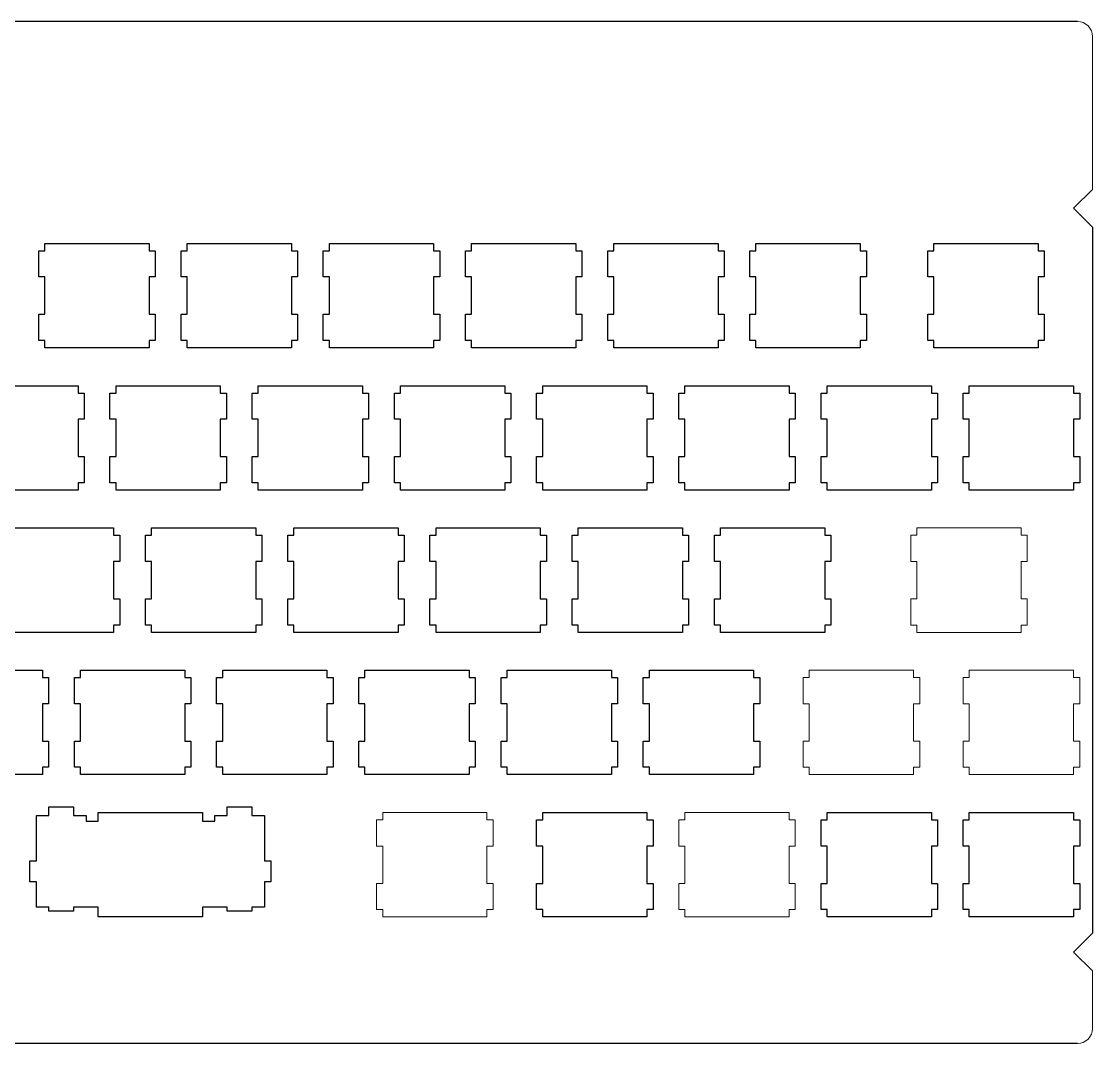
# Model space of a CAD drawing. Header units: inches. Extents: x 0.2 to 10.4, y -0.2 to 5.2.
# Drawn here: x 4.7 to 10.35, y -0.21 to 5.18 of the extents above; entities that cross this region are included whole.
import ezdxf

# ---------------------------------------------------------------- set-up
doc = ezdxf.new("R2010")
doc.units = ezdxf.units.IN
doc.header["$MEASUREMENT"] = 0
doc.layers.get('0').update_dxf_attribs({"lineweight": 0, "true_color": 0xffffff})
doc.layers.add('BLACK', color=1, linetype='Continuous', true_color=0xff0000)

msp = doc.modelspace()

# ---------------------------------------------------------------- linework, layer by layer
for p, q in [((10.35, 4.295), (10.35, 5.1)), ((10.35, 0.175), (10.35, -0.1275))]:
    msp.add_line(p, q)
at = {"color": 7, "true_color": 0xffffff}
for p, q in [((9.42375, 2.4714), (9.42375, 2.51)), ((9.42375, 2.51), (9.97375, 2.51)), ((9.97375, 2.4714), (9.97375, 2.51)), ((9.39175, 2.4714), (9.42375, 2.4714)), ((9.39175, 2.3336), (9.39175, 2.4714)), ((10.00575, 2.4714), (9.97375, 2.4714)), ((10.00575, 2.4714), (10.00575, 2.3336)), ((9.42375, 2.3336), (9.39175, 2.3336)), ((9.42375, 2.1364), (9.42375, 2.3336)), ((9.97375, 2.3336), (10.00575, 2.3336)), ((9.97375, 2.3336), (9.97375, 2.1364)), ((9.39175, 2.1364), (9.42375, 2.1364)), ((9.39175, 1.9986), (9.39175, 2.1364)), ((10.00575, 2.1364), (9.97375, 2.1364)), ((10.00575, 2.1364), (10.00575, 1.9986)), ((9.42375, 1.9986), (9.39175, 1.9986)), ((9.42375, 1.96), (9.42375, 1.9986)), ((9.97375, 1.9986), (9.97375, 1.96)), ((9.97375, 1.9986), (10.00575, 1.9986)), ((9.97375, 1.96), (9.42375, 1.96)), ((8.85625, 1.7214), (8.85625, 1.76)), ((8.85625, 1.76), (9.40625, 1.76)), ((9.40625, 1.7214), (9.40625, 1.76)), ((9.7, 1.7214), (9.7, 1.76)), ((9.7, 1.76), (10.25, 1.76)), ((10.25, 1.7214), (10.25, 1.76)), ((8.82425, 1.7214), (8.85625, 1.7214)), ((8.82425, 1.5836), (8.82425, 1.7214)), ((9.43825, 1.7214), (9.40625, 1.7214)), ((9.43825, 1.7214), (9.43825, 1.5836)), ((9.668, 1.7214), (9.7, 1.7214)), ((9.668, 1.5836), (9.668, 1.7214)), ((10.282, 1.7214), (10.25, 1.7214)), ((10.282, 1.7214), (10.282, 1.5836)), ((8.85625, 1.5836), (8.82425, 1.5836)), ((8.85625, 1.3864), (8.85625, 1.5836)), ((9.40625, 1.5836), (9.43825, 1.5836)), ((9.40625, 1.5836), (9.40625, 1.3864)), ((9.7, 1.5836), (9.668, 1.5836)), ((9.7, 1.3864), (9.7, 1.5836)), ((10.25, 1.5836), (10.282, 1.5836)), ((10.25, 1.5836), (10.25, 1.3864)), ((8.82425, 1.3864), (8.85625, 1.3864)), ((8.82425, 1.2486), (8.82425, 1.3864)), ((9.43825, 1.3864), (9.40625, 1.3864)), ((9.43825, 1.3864), (9.43825, 1.2486)), ((9.668, 1.3864), (9.7, 1.3864)), ((9.668, 1.2486), (9.668, 1.3864)), ((10.282, 1.3864), (10.25, 1.3864)), ((10.282, 1.3864), (10.282, 1.2486)), ((8.85625, 1.2486), (8.82425, 1.2486)), ((8.85625, 1.21), (8.85625, 1.2486)), ((9.40625, 1.2486), (9.40625, 1.21)), ((9.40625, 1.2486), (9.43825, 1.2486)), ((9.7, 1.2486), (9.668, 1.2486)), ((9.7, 1.21), (9.7, 1.2486)), ((10.25, 1.2486), (10.25, 1.21)), ((10.25, 1.2486), (10.282, 1.2486)), ((9.40625, 1.21), (8.85625, 1.21)), ((10.25, 1.21), (9.7, 1.21)), ((6.57425, 0.8336), (6.57425, 0.9714)), ((6.57425, 0.9714), (6.60625, 0.9714)), ((6.60625, 0.9714), (6.60625, 1.01)), ((6.60625, 1.01), (7.15625, 1.01)), ((7.15625, 0.9714), (7.15625, 1.01)), ((7.18825, 0.9714), (7.15625, 0.9714)), ((7.18825, 0.9714), (7.18825, 0.8336)), ((8.168, 0.9714), (8.2, 0.9714)), ((8.168, 0.8336), (8.168, 0.9714)), ((8.2, 0.9714), (8.2, 1.01)), ((8.2, 1.01), (8.75, 1.01)), ((8.75, 0.9714), (8.75, 1.01)), ((8.782, 0.9714), (8.75, 0.9714)), ((8.782, 0.9714), (8.782, 0.8336)), ((6.60625, 0.8336), (6.57425, 0.8336)), ((6.60625, 0.6364), (6.60625, 0.8336)), ((7.15625, 0.8336), (7.18825, 0.8336)), ((7.15625, 0.8336), (7.15625, 0.6364)), ((8.2, 0.8336), (8.168, 0.8336)), ((8.2, 0.6364), (8.2, 0.8336)), ((8.75, 0.8336), (8.782, 0.8336)), ((8.75, 0.8336), (8.75, 0.6364)), ((6.57425, 0.4986), (6.57425, 0.6364)), ((6.57425, 0.6364), (6.60625, 0.6364)), ((7.18825, 0.6364), (7.15625, 0.6364)), ((7.18825, 0.6364), (7.18825, 0.4986)), ((8.168, 0.6364), (8.2, 0.6364)), ((8.168, 0.4986), (8.168, 0.6364)), ((8.782, 0.6364), (8.75, 0.6364)), ((8.782, 0.6364), (8.782, 0.4986)), ((6.60625, 0.4986), (6.57425, 0.4986)), ((6.60625, 0.46), (6.60625, 0.4986)), ((7.15625, 0.46), (6.60625, 0.46)), ((7.15625, 0.4986), (7.18825, 0.4986)), ((7.15625, 0.4986), (7.15625, 0.46)), ((8.2, 0.4986), (8.168, 0.4986)), ((8.2, 0.46), (8.2, 0.4986)), ((8.75, 0.46), (8.2, 0.46)), ((8.75, 0.4986), (8.75, 0.46)), ((8.75, 0.4986), (8.782, 0.4986))]:
    msp.add_line(p, q, dxfattribs=at)
for centre, start, end in [((10.27, 5.1), 0, 90), ((10.27, -0.1275), 270, 0)]:
    msp.add_arc(centre, 0.08, start, end, dxfattribs=at)
at = {"layer": 'BLACK', "color": 7, "true_color": 0xffffff}
for p, q in [((10.27, 5.18), (0.305, 5.18)), ((10.35, 4.295), (10.25, 4.195)), ((10.25, 4.195), (10.35, 4.095)), ((10.35, 4.095), (10.35, 0.375)), ((4.793, 3.8336), (4.793, 3.9714)), ((4.793, 3.9714), (4.825, 3.9714)), ((4.825, 4.01), (5.375, 4.01)), ((4.825, 3.9714), (4.825, 4.01)), ((5.375, 4.01), (5.375, 3.9714)), ((5.375, 3.9714), (5.407, 3.9714)), ((5.407, 3.9714), (5.407, 3.8336)), ((5.543, 3.8336), (5.543, 3.9714)), ((5.543, 3.9714), (5.575, 3.9714)), ((5.575, 4.01), (6.125, 4.01)), ((5.575, 3.9714), (5.575, 4.01)), ((6.125, 4.01), (6.125, 3.9714)), ((6.125, 3.9714), (6.157, 3.9714)), ((6.157, 3.9714), (6.157, 3.8336)), ((6.293, 3.8336), (6.293, 3.9714)), ((6.293, 3.9714), (6.325, 3.9714)), ((6.325, 4.01), (6.875, 4.01)), ((6.325, 3.9714), (6.325, 4.01)), ((6.875, 4.01), (6.875, 3.9714)), ((6.875, 3.9714), (6.907, 3.9714)), ((6.907, 3.9714), (6.907, 3.8336)), ((7.043, 3.8336), (7.043, 3.9714)), ((7.043, 3.9714), (7.075, 3.9714)), ((7.075, 4.01), (7.625, 4.01)), ((7.075, 3.9714), (7.075, 4.01)), ((7.625, 4.01), (7.625, 3.9714)), ((7.625, 3.9714), (7.657, 3.9714)), ((7.657, 3.9714), (7.657, 3.8336)), ((7.793, 3.8336), (7.793, 3.9714)), ((7.793, 3.9714), (7.825, 3.9714)), ((7.825, 4.01), (8.375, 4.01)), ((7.825, 3.9714), (7.825, 4.01)), ((8.375, 4.01), (8.375, 3.9714)), ((8.375, 3.9714), (8.407, 3.9714)), ((8.407, 3.9714), (8.407, 3.8336)), ((8.543, 3.8336), (8.543, 3.9714)), ((8.543, 3.9714), (8.575, 3.9714)), ((8.575, 4.01), (9.125, 4.01)), ((8.575, 3.9714), (8.575, 4.01)), ((9.125, 4.01), (9.125, 3.9714)), ((9.125, 3.9714), (9.157, 3.9714)), ((9.157, 3.9714), (9.157, 3.8336)), ((9.4805, 3.8336), (9.4805, 3.9714)), ((9.4805, 3.9714), (9.5125, 3.9714)), ((9.5125, 3.9714), (9.5125, 4.01)), ((9.5125, 4.01), (10.0625, 4.01)), ((10.0625, 4.01), (10.0625, 3.9714)), ((10.0625, 3.9714), (10.0945, 3.9714)), ((10.0945, 3.9714), (10.0945, 3.8336)), ((4.825, 3.8336), (4.793, 3.8336)), ((4.825, 3.6364), (4.825, 3.8336)), ((5.407, 3.8336), (5.375, 3.8336)), ((5.375, 3.8336), (5.375, 3.6364)), ((5.575, 3.8336), (5.543, 3.8336)), ((5.575, 3.6364), (5.575, 3.8336)), ((6.157, 3.8336), (6.125, 3.8336)), ((6.125, 3.8336), (6.125, 3.6364)), ((6.325, 3.8336), (6.293, 3.8336)), ((6.325, 3.6364), (6.325, 3.8336)), ((6.907, 3.8336), (6.875, 3.8336)), ((6.875, 3.8336), (6.875, 3.6364)), ((7.075, 3.8336), (7.043, 3.8336)), ((7.075, 3.6364), (7.075, 3.8336)), ((7.657, 3.8336), (7.625, 3.8336)), ((7.625, 3.8336), (7.625, 3.6364)), ((7.825, 3.8336), (7.793, 3.8336)), ((7.825, 3.6364), (7.825, 3.8336)), ((8.407, 3.8336), (8.375, 3.8336)), ((8.375, 3.8336), (8.375, 3.6364)), ((8.575, 3.8336), (8.543, 3.8336)), ((8.575, 3.6364), (8.575, 3.8336)), ((9.157, 3.8336), (9.125, 3.8336)), ((9.125, 3.8336), (9.125, 3.6364)), ((9.5125, 3.8336), (9.4805, 3.8336)), ((9.5125, 3.6364), (9.5125, 3.8336)), ((10.0945, 3.8336), (10.0625, 3.8336)), ((10.0625, 3.8336), (10.0625, 3.6364)), ((4.793, 3.4986), (4.793, 3.6364)), ((4.793, 3.6364), (4.825, 3.6364)), ((5.375, 3.6364), (5.407, 3.6364)), ((5.407, 3.6364), (5.407, 3.4986)), ((5.543, 3.4986), (5.543, 3.6364)), ((5.543, 3.6364), (5.575, 3.6364)), ((6.125, 3.6364), (6.157, 3.6364)), ((6.157, 3.6364), (6.157, 3.4986)), ((6.293, 3.4986), (6.293, 3.6364)), ((6.293, 3.6364), (6.325, 3.6364)), ((6.875, 3.6364), (6.907, 3.6364)), ((6.907, 3.6364), (6.907, 3.4986)), ((7.043, 3.4986), (7.043, 3.6364)), ((7.043, 3.6364), (7.075, 3.6364)), ((7.625, 3.6364), (7.657, 3.6364)), ((7.657, 3.6364), (7.657, 3.4986)), ((7.793, 3.4986), (7.793, 3.6364)), ((7.793, 3.6364), (7.825, 3.6364)), ((8.375, 3.6364), (8.407, 3.6364)), ((8.407, 3.6364), (8.407, 3.4986)), ((8.543, 3.4986), (8.543, 3.6364)), ((8.543, 3.6364), (8.575, 3.6364)), ((9.125, 3.6364), (9.157, 3.6364)), ((9.157, 3.6364), (9.157, 3.4986)), ((9.4805, 3.4986), (9.4805, 3.6364)), ((9.4805, 3.6364), (9.5125, 3.6364)), ((10.0625, 3.6364), (10.0945, 3.6364)), ((10.0945, 3.6364), (10.0945, 3.4986)), ((4.825, 3.4986), (4.793, 3.4986)), ((4.825, 3.46), (4.825, 3.4986)), ((5.375, 3.46), (4.825, 3.46)), ((5.407, 3.4986), (5.375, 3.4986)), ((5.375, 3.4986), (5.375, 3.46)), ((5.575, 3.4986), (5.543, 3.4986)), ((5.575, 3.46), (5.575, 3.4986)), ((6.125, 3.46), (5.575, 3.46)), ((6.157, 3.4986), (6.125, 3.4986)), ((6.125, 3.4986), (6.125, 3.46)), ((6.325, 3.4986), (6.293, 3.4986)), ((6.325, 3.46), (6.325, 3.4986)), ((6.875, 3.46), (6.325, 3.46)), ((6.907, 3.4986), (6.875, 3.4986)), ((6.875, 3.4986), (6.875, 3.46)), ((7.075, 3.4986), (7.043, 3.4986)), ((7.075, 3.46), (7.075, 3.4986)), ((7.625, 3.46), (7.075, 3.46)), ((7.657, 3.4986), (7.625, 3.4986)), ((7.625, 3.4986), (7.625, 3.46)), ((7.825, 3.4986), (7.793, 3.4986)), ((7.825, 3.46), (7.825, 3.4986)), ((8.375, 3.46), (7.825, 3.46)), ((8.407, 3.4986), (8.375, 3.4986)), ((8.375, 3.4986), (8.375, 3.46)), ((8.575, 3.4986), (8.543, 3.4986)), ((8.575, 3.46), (8.575, 3.4986)), ((9.125, 3.46), (8.575, 3.46)), ((9.157, 3.4986), (9.125, 3.4986)), ((9.125, 3.4986), (9.125, 3.46)), ((9.5125, 3.4986), (9.4805, 3.4986)), ((9.5125, 3.46), (9.5125, 3.4986)), ((10.0625, 3.46), (9.5125, 3.46)), ((10.0625, 3.4986), (10.0625, 3.46)), ((10.0945, 3.4986), (10.0625, 3.4986)), ((4.45, 3.26), (5, 3.26)), ((5, 3.26), (5, 3.2214)), ((5, 3.2214), (5.032, 3.2214)), ((5.032, 3.2214), (5.032, 3.0836)), ((5.168, 3.0836), (5.168, 3.2214)), ((5.168, 3.2214), (5.2, 3.2214)), ((5.2, 3.26), (5.75, 3.26)), ((5.2, 3.2214), (5.2, 3.26)), ((5.75, 3.26), (5.75, 3.2214)), ((5.75, 3.2214), (5.782, 3.2214)), ((5.782, 3.2214), (5.782, 3.0836)), ((5.918, 3.0836), (5.918, 3.2214)), ((5.918, 3.2214), (5.95, 3.2214)), ((5.95, 3.26), (6.5, 3.26)), ((5.95, 3.2214), (5.95, 3.26)), ((6.5, 3.26), (6.5, 3.2214)), ((6.5, 3.2214), (6.532, 3.2214)), ((6.532, 3.2214), (6.532, 3.0836)), ((6.668, 3.0836), (6.668, 3.2214)), ((6.668, 3.2214), (6.7, 3.2214)), ((6.7, 3.26), (7.25, 3.26)), ((6.7, 3.2214), (6.7, 3.26)), ((7.25, 3.26), (7.25, 3.2214)), ((7.25, 3.2214), (7.282, 3.2214)), ((7.282, 3.2214), (7.282, 3.0836)), ((7.418, 3.0836), (7.418, 3.2214)), ((7.418, 3.2214), (7.45, 3.2214)), ((7.45, 3.26), (8, 3.26)), ((7.45, 3.2214), (7.45, 3.26)), ((8, 3.26), (8, 3.2214)), ((8, 3.2214), (8.032, 3.2214)), ((8.032, 3.2214), (8.032, 3.0836)), ((8.168, 3.0836), (8.168, 3.2214)), ((8.168, 3.2214), (8.2, 3.2214)), ((8.2, 3.26), (8.75, 3.26)), ((8.2, 3.2214), (8.2, 3.26)), ((8.75, 3.26), (8.75, 3.2214)), ((8.75, 3.2214), (8.782, 3.2214)), ((8.782, 3.2214), (8.782, 3.0836)), ((8.918, 3.0836), (8.918, 3.2214)), ((8.918, 3.2214), (8.95, 3.2214)), ((8.95, 3.26), (9.5, 3.26)), ((8.95, 3.2214), (8.95, 3.26)), ((9.5, 3.26), (9.5, 3.2214)), ((9.5, 3.2214), (9.532, 3.2214)), ((9.532, 3.2214), (9.532, 3.0836)), ((9.668, 3.0836), (9.668, 3.2214)), ((9.668, 3.2214), (9.7, 3.2214)), ((9.7, 3.2214), (9.7, 3.26)), ((9.7, 3.26), (10.25, 3.26)), ((10.25, 3.26), (10.25, 3.2214)), ((10.25, 3.2214), (10.282, 3.2214)), ((10.282, 3.2214), (10.282, 3.0836)), ((5.032, 3.0836), (5, 3.0836)), ((5, 3.0836), (5, 2.8864)), ((5.2, 3.0836), (5.168, 3.0836)), ((5.2, 2.8864), (5.2, 3.0836)), ((5.782, 3.0836), (5.75, 3.0836)), ((5.75, 3.0836), (5.75, 2.8864)), ((5.95, 3.0836), (5.918, 3.0836)), ((5.95, 2.8864), (5.95, 3.0836)), ((6.532, 3.0836), (6.5, 3.0836)), ((6.5, 3.0836), (6.5, 2.8864)), ((6.7, 3.0836), (6.668, 3.0836)), ((6.7, 2.8864), (6.7, 3.0836)), ((7.282, 3.0836), (7.25, 3.0836)), ((7.25, 3.0836), (7.25, 2.8864)), ((7.45, 3.0836), (7.418, 3.0836)), ((7.45, 2.8864), (7.45, 3.0836)), ((8.032, 3.0836), (8, 3.0836)), ((8, 3.0836), (8, 2.8864)), ((8.2, 3.0836), (8.168, 3.0836)), ((8.2, 2.8864), (8.2, 3.0836)), ((8.782, 3.0836), (8.75, 3.0836)), ((8.75, 3.0836), (8.75, 2.8864)), ((8.95, 3.0836), (8.918, 3.0836)), ((8.95, 2.8864), (8.95, 3.0836)), ((9.532, 3.0836), (9.5, 3.0836)), ((9.5, 3.0836), (9.5, 2.8864)), ((9.7, 3.0836), (9.668, 3.0836)), ((9.7, 2.8864), (9.7, 3.0836)), ((10.282, 3.0836), (10.25, 3.0836)), ((10.25, 3.0836), (10.25, 2.8864)), ((5, 2.8864), (5.032, 2.8864)), ((5.032, 2.8864), (5.032, 2.7486)), ((5.168, 2.7486), (5.168, 2.8864)), ((5.168, 2.8864), (5.2, 2.8864)), ((5.75, 2.8864), (5.782, 2.8864)), ((5.782, 2.8864), (5.782, 2.7486)), ((5.918, 2.7486), (5.918, 2.8864)), ((5.918, 2.8864), (5.95, 2.8864)), ((6.5, 2.8864), (6.532, 2.8864)), ((6.532, 2.8864), (6.532, 2.7486)), ((6.668, 2.7486), (6.668, 2.8864)), ((6.668, 2.8864), (6.7, 2.8864)), ((7.25, 2.8864), (7.282, 2.8864)), ((7.282, 2.8864), (7.282, 2.7486)), ((7.418, 2.7486), (7.418, 2.8864)), ((7.418, 2.8864), (7.45, 2.8864)), ((8, 2.8864), (8.032, 2.8864)), ((8.032, 2.8864), (8.032, 2.7486)), ((8.168, 2.7486), (8.168, 2.8864)), ((8.168, 2.8864), (8.2, 2.8864)), ((8.75, 2.8864), (8.782, 2.8864)), ((8.782, 2.8864), (8.782, 2.7486)), ((8.918, 2.7486), (8.918, 2.8864)), ((8.918, 2.8864), (8.95, 2.8864)), ((9.5, 2.8864), (9.532, 2.8864)), ((9.532, 2.8864), (9.532, 2.7486)), ((9.668, 2.7486), (9.668, 2.8864)), ((9.668, 2.8864), (9.7, 2.8864)), ((10.25, 2.8864), (10.282, 2.8864)), ((10.282, 2.8864), (10.282, 2.7486)), ((5.032, 2.7486), (5, 2.7486)), ((5, 2.7486), (5, 2.71)), ((5.2, 2.7486), (5.168, 2.7486)), ((5.2, 2.71), (5.2, 2.7486)), ((5.782, 2.7486), (5.75, 2.7486)), ((5.75, 2.7486), (5.75, 2.71)), ((5.95, 2.7486), (5.918, 2.7486)), ((5.95, 2.71), (5.95, 2.7486)), ((6.532, 2.7486), (6.5, 2.7486)), ((6.5, 2.7486), (6.5, 2.71)), ((6.7, 2.7486), (6.668, 2.7486)), ((6.7, 2.71), (6.7, 2.7486)), ((7.282, 2.7486), (7.25, 2.7486)), ((7.25, 2.7486), (7.25, 2.71)), ((7.45, 2.7486), (7.418, 2.7486)), ((7.45, 2.71), (7.45, 2.7486)), ((8.032, 2.7486), (8, 2.7486)), ((8, 2.7486), (8, 2.71)), ((8.2, 2.7486), (8.168, 2.7486)), ((8.2, 2.71), (8.2, 2.7486)), ((8.782, 2.7486), (8.75, 2.7486)), ((8.75, 2.7486), (8.75, 2.71)), ((8.95, 2.7486), (8.918, 2.7486)), ((8.95, 2.71), (8.95, 2.7486)), ((9.532, 2.7486), (9.5, 2.7486)), ((9.5, 2.7486), (9.5, 2.71)), ((9.7, 2.7486), (9.668, 2.7486)), ((9.7, 2.71), (9.7, 2.7486)), ((10.282, 2.7486), (10.25, 2.7486)), ((10.25, 2.7486), (10.25, 2.71)), ((5, 2.71), (4.45, 2.71)), ((5.75, 2.71), (5.2, 2.71)), ((6.5, 2.71), (5.95, 2.71)), ((7.25, 2.71), (6.7, 2.71)), ((8, 2.71), (7.45, 2.71)), ((8.75, 2.71), (8.2, 2.71)), ((9.5, 2.71), (8.95, 2.71)), ((10.25, 2.71), (9.7, 2.71)), ((4.6375, 2.51), (5.1875, 2.51)), ((5.1875, 2.51), (5.1875, 2.4714)), ((5.3875, 2.51), (5.9375, 2.51)), ((5.3875, 2.4714), (5.3875, 2.51)), ((5.9375, 2.51), (5.9375, 2.4714)), ((6.1375, 2.51), (6.6875, 2.51)), ((6.1375, 2.4714), (6.1375, 2.51)), ((6.6875, 2.51), (6.6875, 2.4714)), ((6.8875, 2.51), (7.4375, 2.51)), ((6.8875, 2.4714), (6.8875, 2.51)), ((7.4375, 2.51), (7.4375, 2.4714)), ((7.6375, 2.51), (8.1875, 2.51)), ((7.6375, 2.4714), (7.6375, 2.51)), ((8.1875, 2.51), (8.1875, 2.4714)), ((8.3875, 2.51), (8.9375, 2.51)), ((8.3875, 2.4714), (8.3875, 2.51)), ((8.9375, 2.51), (8.9375, 2.4714)), ((5.1875, 2.4714), (5.2195, 2.4714)), ((5.2195, 2.4714), (5.2195, 2.3336)), ((5.3555, 2.3336), (5.3555, 2.4714)), ((5.3555, 2.4714), (5.3875, 2.4714)), ((5.9375, 2.4714), (5.9695, 2.4714)), ((5.9695, 2.4714), (5.9695, 2.3336)), ((6.1055, 2.3336), (6.1055, 2.4714)), ((6.1055, 2.4714), (6.1375, 2.4714)), ((6.6875, 2.4714), (6.7195, 2.4714)), ((6.7195, 2.4714), (6.7195, 2.3336)), ((6.8555, 2.3336), (6.8555, 2.4714)), ((6.8555, 2.4714), (6.8875, 2.4714)), ((7.4375, 2.4714), (7.4695, 2.4714)), ((7.4695, 2.4714), (7.4695, 2.3336)), ((7.6055, 2.3336), (7.6055, 2.4714)), ((7.6055, 2.4714), (7.6375, 2.4714)), ((8.1875, 2.4714), (8.2195, 2.4714)), ((8.2195, 2.4714), (8.2195, 2.3336)), ((8.3555, 2.3336), (8.3555, 2.4714)), ((8.3555, 2.4714), (8.3875, 2.4714)), ((8.9375, 2.4714), (8.9695, 2.4714)), ((8.9695, 2.4714), (8.9695, 2.3336)), ((5.2195, 2.3336), (5.1875, 2.3336)), ((5.1875, 2.3336), (5.1875, 2.1364)), ((5.3875, 2.3336), (5.3555, 2.3336)), ((5.3875, 2.1364), (5.3875, 2.3336)), ((5.9695, 2.3336), (5.9375, 2.3336)), ((5.9375, 2.3336), (5.9375, 2.1364)), ((6.1375, 2.3336), (6.1055, 2.3336)), ((6.1375, 2.1364), (6.1375, 2.3336)), ((6.7195, 2.3336), (6.6875, 2.3336)), ((6.6875, 2.3336), (6.6875, 2.1364)), ((6.8875, 2.3336), (6.8555, 2.3336)), ((6.8875, 2.1364), (6.8875, 2.3336)), ((7.4695, 2.3336), (7.4375, 2.3336)), ((7.4375, 2.3336), (7.4375, 2.1364)), ((7.6375, 2.3336), (7.6055, 2.3336)), ((7.6375, 2.1364), (7.6375, 2.3336)), ((8.2195, 2.3336), (8.1875, 2.3336)), ((8.1875, 2.3336), (8.1875, 2.1364)), ((8.3875, 2.3336), (8.3555, 2.3336)), ((8.3875, 2.1364), (8.3875, 2.3336)), ((8.9695, 2.3336), (8.9375, 2.3336)), ((8.9375, 2.3336), (8.9375, 2.1364)), ((5.1875, 2.1364), (5.2195, 2.1364)), ((5.2195, 2.1364), (5.2195, 1.9986)), ((5.3555, 1.9986), (5.3555, 2.1364)), ((5.3555, 2.1364), (5.3875, 2.1364)), ((5.9375, 2.1364), (5.9695, 2.1364)), ((5.9695, 2.1364), (5.9695, 1.9986)), ((6.1055, 1.9986), (6.1055, 2.1364)), ((6.1055, 2.1364), (6.1375, 2.1364)), ((6.6875, 2.1364), (6.7195, 2.1364)), ((6.7195, 2.1364), (6.7195, 1.9986)), ((6.8555, 1.9986), (6.8555, 2.1364)), ((6.8555, 2.1364), (6.8875, 2.1364)), ((7.4375, 2.1364), (7.4695, 2.1364)), ((7.4695, 2.1364), (7.4695, 1.9986)), ((7.6055, 1.9986), (7.6055, 2.1364)), ((7.6055, 2.1364), (7.6375, 2.1364)), ((8.1875, 2.1364), (8.2195, 2.1364)), ((8.2195, 2.1364), (8.2195, 1.9986)), ((8.3555, 1.9986), (8.3555, 2.1364)), ((8.3555, 2.1364), (8.3875, 2.1364)), ((8.9375, 2.1364), (8.9695, 2.1364)), ((8.9695, 2.1364), (8.9695, 1.9986)), ((5.2195, 1.9986), (5.1875, 1.9986)), ((5.1875, 1.9986), (5.1875, 1.96)), ((5.3875, 1.9986), (5.3555, 1.9986)), ((5.3875, 1.96), (5.3875, 1.9986)), ((5.9695, 1.9986), (5.9375, 1.9986)), ((5.9375, 1.9986), (5.9375, 1.96)), ((6.1375, 1.9986), (6.1055, 1.9986)), ((6.1375, 1.96), (6.1375, 1.9986)), ((6.7195, 1.9986), (6.6875, 1.9986)), ((6.6875, 1.9986), (6.6875, 1.96)), ((6.8875, 1.9986), (6.8555, 1.9986)), ((6.8875, 1.96), (6.8875, 1.9986)), ((7.4695, 1.9986), (7.4375, 1.9986)), ((7.4375, 1.9986), (7.4375, 1.96)), ((7.6375, 1.9986), (7.6055, 1.9986)), ((7.6375, 1.96), (7.6375, 1.9986)), ((8.2195, 1.9986), (8.1875, 1.9986)), ((8.1875, 1.9986), (8.1875, 1.96)), ((8.3875, 1.9986), (8.3555, 1.9986)), ((8.3875, 1.96), (8.3875, 1.9986)), ((8.9695, 1.9986), (8.9375, 1.9986)), ((8.9375, 1.9986), (8.9375, 1.96)), ((5.1875, 1.96), (4.6375, 1.96)), ((5.9375, 1.96), (5.3875, 1.96)), ((6.6875, 1.96), (6.1375, 1.96)), ((7.4375, 1.96), (6.8875, 1.96)), ((8.1875, 1.96), (7.6375, 1.96)), ((8.9375, 1.96), (8.3875, 1.96)), ((4.2625, 1.76), (4.8125, 1.76)), ((4.8125, 1.76), (4.8125, 1.7214)), ((5.0125, 1.76), (5.5625, 1.76)), ((5.0125, 1.7214), (5.0125, 1.76)), ((5.5625, 1.76), (5.5625, 1.7214)), ((5.7625, 1.76), (6.3125, 1.76)), ((5.7625, 1.7214), (5.7625, 1.76)), ((6.3125, 1.76), (6.3125, 1.7214)), ((6.5125, 1.76), (7.0625, 1.76)), ((6.5125, 1.7214), (6.5125, 1.76)), ((7.0625, 1.76), (7.0625, 1.7214)), ((7.2625, 1.76), (7.8125, 1.76)), ((7.2625, 1.7214), (7.2625, 1.76)), ((7.8125, 1.76), (7.8125, 1.7214)), ((8.0125, 1.76), (8.5625, 1.76)), ((8.0125, 1.7214), (8.0125, 1.76)), ((8.5625, 1.76), (8.5625, 1.7214)), ((4.8125, 1.7214), (4.8445, 1.7214)), ((4.8445, 1.7214), (4.8445, 1.5836)), ((4.9805, 1.5836), (4.9805, 1.7214)), ((4.9805, 1.7214), (5.0125, 1.7214)), ((5.5625, 1.7214), (5.5945, 1.7214)), ((5.5945, 1.7214), (5.5945, 1.5836)), ((5.7305, 1.5836), (5.7305, 1.7214)), ((5.7305, 1.7214), (5.7625, 1.7214)), ((6.3125, 1.7214), (6.3445, 1.7214)), ((6.3445, 1.7214), (6.3445, 1.5836)), ((6.4805, 1.5836), (6.4805, 1.7214)), ((6.4805, 1.7214), (6.5125, 1.7214)), ((7.0625, 1.7214), (7.0945, 1.7214)), ((7.0945, 1.7214), (7.0945, 1.5836)), ((7.2305, 1.5836), (7.2305, 1.7214)), ((7.2305, 1.7214), (7.2625, 1.7214)), ((7.8125, 1.7214), (7.8445, 1.7214)), ((7.8445, 1.7214), (7.8445, 1.5836)), ((7.9805, 1.5836), (7.9805, 1.7214)), ((7.9805, 1.7214), (8.0125, 1.7214)), ((8.5625, 1.7214), (8.5945, 1.7214)), ((8.5945, 1.7214), (8.5945, 1.5836)), ((4.8445, 1.5836), (4.8125, 1.5836)), ((4.8125, 1.5836), (4.8125, 1.3864)), ((5.0125, 1.5836), (4.9805, 1.5836)), ((5.0125, 1.3864), (5.0125, 1.5836)), ((5.5945, 1.5836), (5.5625, 1.5836)), ((5.5625, 1.5836), (5.5625, 1.3864)), ((5.7625, 1.5836), (5.7305, 1.5836)), ((5.7625, 1.3864), (5.7625, 1.5836)), ((6.3445, 1.5836), (6.3125, 1.5836)), ((6.3125, 1.5836), (6.3125, 1.3864)), ((6.5125, 1.5836), (6.4805, 1.5836)), ((6.5125, 1.3864), (6.5125, 1.5836)), ((7.0945, 1.5836), (7.0625, 1.5836)), ((7.0625, 1.5836), (7.0625, 1.3864)), ((7.2625, 1.5836), (7.2305, 1.5836)), ((7.2625, 1.3864), (7.2625, 1.5836)), ((7.8445, 1.5836), (7.8125, 1.5836)), ((7.8125, 1.5836), (7.8125, 1.3864)), ((8.0125, 1.5836), (7.9805, 1.5836)), ((8.0125, 1.3864), (8.0125, 1.5836)), ((8.5945, 1.5836), (8.5625, 1.5836)), ((8.5625, 1.5836), (8.5625, 1.3864)), ((4.8125, 1.3864), (4.8445, 1.3864)), ((4.8445, 1.3864), (4.8445, 1.2486)), ((4.9805, 1.2486), (4.9805, 1.3864)), ((4.9805, 1.3864), (5.0125, 1.3864)), ((5.5625, 1.3864), (5.5945, 1.3864)), ((5.5945, 1.3864), (5.5945, 1.2486)), ((5.7305, 1.2486), (5.7305, 1.3864)), ((5.7305, 1.3864), (5.7625, 1.3864)), ((6.3125, 1.3864), (6.3445, 1.3864)), ((6.3445, 1.3864), (6.3445, 1.2486)), ((6.4805, 1.2486), (6.4805, 1.3864)), ((6.4805, 1.3864), (6.5125, 1.3864)), ((7.0625, 1.3864), (7.0945, 1.3864)), ((7.0945, 1.3864), (7.0945, 1.2486)), ((7.2305, 1.2486), (7.2305, 1.3864)), ((7.2305, 1.3864), (7.2625, 1.3864)), ((7.8125, 1.3864), (7.8445, 1.3864)), ((7.8445, 1.3864), (7.8445, 1.2486)), ((7.9805, 1.2486), (7.9805, 1.3864)), ((7.9805, 1.3864), (8.0125, 1.3864)), ((8.5625, 1.3864), (8.5945, 1.3864)), ((8.5945, 1.3864), (8.5945, 1.2486)), ((4.8445, 1.2486), (4.8125, 1.2486)), ((4.8125, 1.2486), (4.8125, 1.21)), ((5.0125, 1.2486), (4.9805, 1.2486)), ((5.0125, 1.21), (5.0125, 1.2486)), ((5.5945, 1.2486), (5.5625, 1.2486)), ((5.5625, 1.2486), (5.5625, 1.21)), ((5.7625, 1.2486), (5.7305, 1.2486)), ((5.7625, 1.21), (5.7625, 1.2486)), ((6.3445, 1.2486), (6.3125, 1.2486)), ((6.3125, 1.2486), (6.3125, 1.21)), ((6.5125, 1.2486), (6.4805, 1.2486)), ((6.5125, 1.21), (6.5125, 1.2486)), ((7.0945, 1.2486), (7.0625, 1.2486)), ((7.0625, 1.2486), (7.0625, 1.21)), ((7.2625, 1.2486), (7.2305, 1.2486)), ((7.2625, 1.21), (7.2625, 1.2486)), ((7.8445, 1.2486), (7.8125, 1.2486)), ((7.8125, 1.2486), (7.8125, 1.21)), ((8.0125, 1.2486), (7.9805, 1.2486)), ((8.0125, 1.21), (8.0125, 1.2486)), ((8.5945, 1.2486), (8.5625, 1.2486)), ((8.5625, 1.2486), (8.5625, 1.21)), ((4.8125, 1.21), (4.2625, 1.21)), ((5.5625, 1.21), (5.0125, 1.21)), ((6.3125, 1.21), (5.7625, 1.21)), ((7.0625, 1.21), (6.5125, 1.21)), ((7.8125, 1.21), (7.2625, 1.21)), ((8.5625, 1.21), (8.0125, 1.21)), ((4.84625, 0.995), (4.84625, 1.04)), ((4.84625, 1.04), (4.97625, 1.04)), ((4.97625, 1.04), (4.97625, 0.995)), ((5.78625, 0.995), (5.78625, 1.04)), ((5.78625, 1.04), (5.91625, 1.04)), ((5.91625, 1.04), (5.91625, 0.995)), ((4.78025, 0.755), (4.78025, 0.995)), ((4.78025, 0.995), (4.84625, 0.995)), ((4.97625, 0.995), (5.04225, 0.995)), ((5.04225, 0.995), (5.04225, 0.964)), ((5.04225, 0.964), (5.10625, 0.964)), ((5.10625, 0.964), (5.10625, 1.01)), ((5.10625, 1.01), (5.65625, 1.01)), ((5.65625, 1.01), (5.65625, 0.964)), ((5.65625, 0.964), (5.72025, 0.964)), ((5.72025, 0.964), (5.72025, 0.995)), ((5.72025, 0.995), (5.78625, 0.995)), ((5.91625, 0.995), (5.98225, 0.995)), ((5.98225, 0.995), (5.98225, 0.755)), ((7.418, 0.8336), (7.418, 0.9714)), ((7.418, 0.9714), (7.45, 0.9714)), ((7.45, 0.9714), (7.45, 1.01)), ((7.45, 1.01), (8, 1.01)), ((8, 1.01), (8, 0.9714)), ((8, 0.9714), (8.032, 0.9714)), ((8.032, 0.9714), (8.032, 0.8336)), ((8.918, 0.8336), (8.918, 0.9714)), ((8.918, 0.9714), (8.95, 0.9714)), ((8.95, 1.01), (9.5, 1.01)), ((8.95, 0.9714), (8.95, 1.01)), ((9.5, 1.01), (9.5, 0.9714)), ((9.5, 0.9714), (9.532, 0.9714)), ((9.532, 0.9714), (9.532, 0.8336)), ((9.668, 0.8336), (9.668, 0.9714)), ((9.668, 0.9714), (9.7, 0.9714)), ((9.7, 0.9714), (9.7, 1.01)), ((9.7, 1.01), (10.25, 1.01)), ((10.25, 1.01), (10.25, 0.9714)), ((10.25, 0.9714), (10.282, 0.9714)), ((10.282, 0.9714), (10.282, 0.8336)), ((7.45, 0.8336), (7.418, 0.8336)), ((7.45, 0.6364), (7.45, 0.8336)), ((8, 0.8336), (8, 0.6364)), ((8.032, 0.8336), (8, 0.8336)), ((8.95, 0.8336), (8.918, 0.8336)), ((8.95, 0.6364), (8.95, 0.8336)), ((9.532, 0.8336), (9.5, 0.8336)), ((9.5, 0.8336), (9.5, 0.6364)), ((9.7, 0.8336), (9.668, 0.8336)), ((9.7, 0.6364), (9.7, 0.8336)), ((10.282, 0.8336), (10.25, 0.8336)), ((10.25, 0.8336), (10.25, 0.6364)), ((4.74525, 0.645), (4.74525, 0.755)), ((4.74525, 0.755), (4.78025, 0.755)), ((5.98225, 0.755), (6.01725, 0.755)), ((6.01725, 0.755), (6.01725, 0.645)), ((4.78025, 0.645), (4.74525, 0.645)), ((4.78025, 0.511), (4.78025, 0.645)), ((6.01725, 0.645), (5.98225, 0.645)), ((5.98225, 0.645), (5.98225, 0.511)), ((7.418, 0.4986), (7.418, 0.6364)), ((7.418, 0.6364), (7.45, 0.6364)), ((8, 0.6364), (8.032, 0.6364)), ((8.032, 0.6364), (8.032, 0.4986)), ((8.918, 0.4986), (8.918, 0.6364)), ((8.918, 0.6364), (8.95, 0.6364)), ((9.5, 0.6364), (9.532, 0.6364)), ((9.532, 0.6364), (9.532, 0.4986)), ((9.668, 0.4986), (9.668, 0.6364)), ((9.668, 0.6364), (9.7, 0.6364)), ((10.25, 0.6364), (10.282, 0.6364)), ((10.282, 0.6364), (10.282, 0.4986)), ((4.84625, 0.511), (4.78025, 0.511)), ((4.84625, 0.49), (4.84625, 0.511)), ((5.10625, 0.511), (4.97625, 0.511)), ((4.97625, 0.511), (4.97625, 0.49)), ((5.10625, 0.46), (5.10625, 0.511)), ((5.78625, 0.511), (5.65625, 0.511)), ((5.65625, 0.511), (5.65625, 0.46)), ((5.78625, 0.49), (5.78625, 0.511)), ((5.98225, 0.511), (5.91625, 0.511)), ((5.91625, 0.511), (5.91625, 0.49)), ((4.97625, 0.49), (4.84625, 0.49)), ((5.65625, 0.46), (5.10625, 0.46)), ((5.91625, 0.49), (5.78625, 0.49)), ((7.45, 0.4986), (7.418, 0.4986)), ((7.45, 0.46), (7.45, 0.4986)), ((8, 0.46), (7.45, 0.46)), ((8.032, 0.4986), (8, 0.4986)), ((8, 0.4986), (8, 0.46)), ((8.95, 0.4986), (8.918, 0.4986)), ((8.95, 0.46), (8.95, 0.4986)), ((9.5, 0.46), (8.95, 0.46)), ((9.532, 0.4986), (9.5, 0.4986)), ((9.5, 0.4986), (9.5, 0.46)), ((9.7, 0.4986), (9.668, 0.4986)), ((9.7, 0.46), (9.7, 0.4986)), ((10.25, 0.46), (9.7, 0.46)), ((10.25, 0.4986), (10.25, 0.46)), ((10.282, 0.4986), (10.25, 0.4986)), ((10.25, 0.275), (10.35, 0.375)), ((10.35, 0.175), (10.25, 0.275)), ((10.27, -0.2075), (0.305, -0.2075))]:
    msp.add_line(p, q, dxfattribs=at)

doc.saveas('drawing.dxf')
